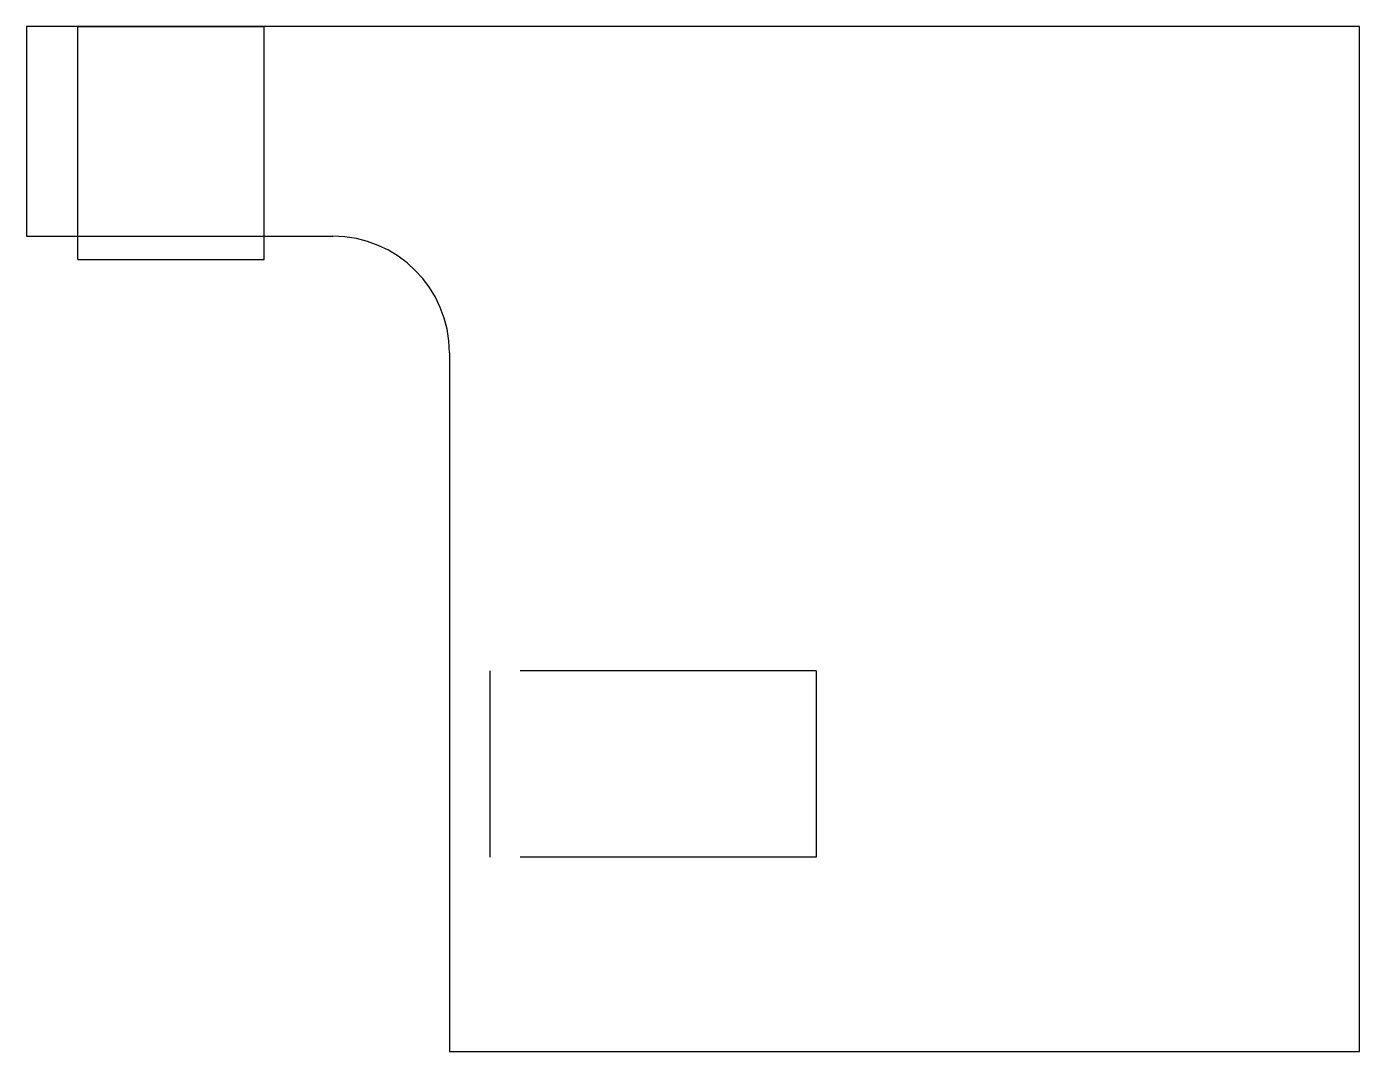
# Model space of a CAD drawing. Header units: millimetres. Extents: x -27.2 to 30, y -7 to 37.
import ezdxf

# ---------------------------------------------------------------- set-up
doc = ezdxf.new("R2010")
doc.units = ezdxf.units.MM
doc.linetypes.add('CENTERX2', pattern=[20.32, 12.7, -2.54, 2.54, -2.54])

msp = doc.modelspace()

# ---------------------------------------------------------------- linework, layer by layer
at = {"color": 7, "linetype": 'Continuous'}
for p, q in [((30, 37), (-27.2, 37)), ((-27.2, 37), (-27.2, 28)), ((30, -6.993), (30, 37)), ((-27.2, 28), (-14.054, 28)), ((-9.054, 23), (-9.054, -6.993)), ((-9.054, -6.993), (30, -6.993))]:
    msp.add_line(p, q, dxfattribs=at)
at = {"color": 7, "linetype": 'CENTERX2'}
for p, q in [((-25, 27), (-25, 37)), ((-25, 37), (-17, 37)), ((-17, 27), (-17, 37)), ((-25, 27), (-17, 27)), ((6.684, 9.349), (-7.316, 9.349)), ((-7.316, 9.349), (-7.316, 1.349)), ((6.684, 9.349), (6.684, 1.349)), ((6.684, 1.349), (-7.316, 1.349))]:
    msp.add_line(p, q, dxfattribs=at)
at = {"color": 7, "linetype": 'Continuous'}
msp.add_arc((-14.054, 23), 5, 0, 90, dxfattribs=at)

doc.saveas('drawing.dxf')
